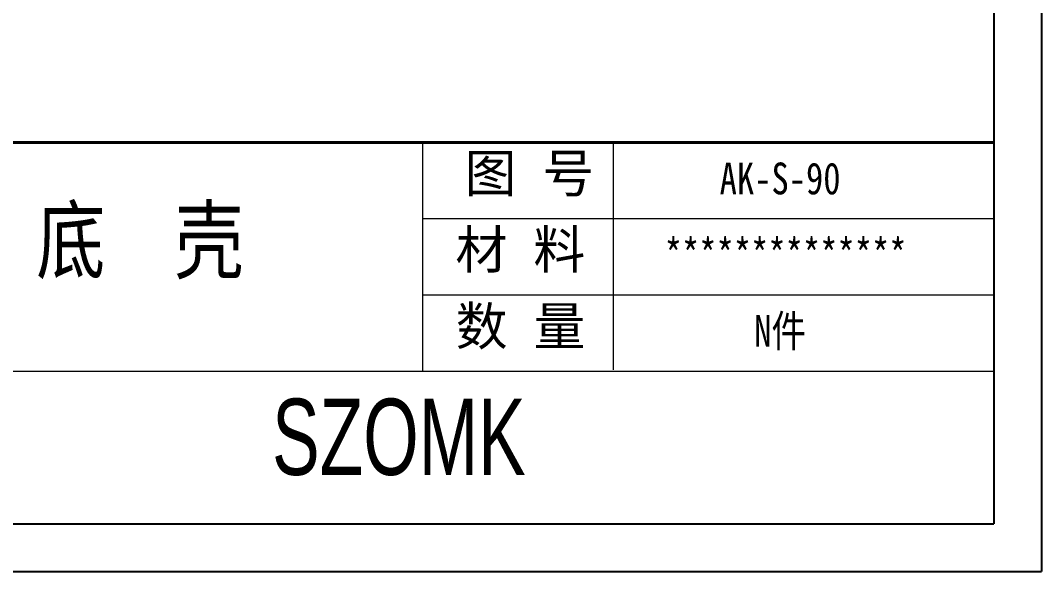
# Model space of a CAD drawing. Header units: inches. Extents: x 3700 to 4563, y 1353 to 2328.
# Drawn here: x 4272.2 to 4375.7, y 1353.2 to 1409 of the extents above; entities that cross this region are included whole.
import ezdxf

# ---------------------------------------------------------------- set-up
doc = ezdxf.new("R2010")
doc.units = ezdxf.units.IN
doc.header["$LTSCALE"] = 0.5
doc.layers.add('文字', color=81, linetype='Continuous')
doc.layers.add('粗实线', color=7, linetype='Continuous', lineweight=30)
doc.layers.add('细实线', color=3, linetype='Continuous', lineweight=9)
doc.styles.get("Standard").update_dxf_attribs({"font": 'txt', "bigfont": 'gbcbig.shx'})
doc.styles.add('宋体', font='', dxfattribs={"width": 0.8, "height": 3.5})
doc.styles.add('长仿宋', font='', dxfattribs={"width": 0.7, "height": 4})
doc.styles.get('宋体').set_extended_font_data('SimSun')
doc.styles.get('长仿宋').set_extended_font_data('SimSun')

msp = doc.modelspace()

# ---------------------------------------------------------------- linework, layer by layer
for p, q in [((4375.745, 1555.962), (4375.745, 1353.172)), ((4370.917, 1551.133), (4370.917, 1358)), ((4096.364, 1358), (4370.917, 1358)), ((4088.942, 1353.172), (4375.745, 1353.172))]:
    msp.add_line(p, q)
at = {"layer": '粗实线', "color": 7, "lineweight": 40}
msp.add_line((4370.917, 1396.627), (4255.037, 1396.627), dxfattribs=at)
at = {"layer": '细实线', "color": 7}
for p, q in [((4312.977, 1396.627), (4312.977, 1373.451)), ((4332.29, 1396.627), (4332.29, 1373.613)), ((4370.917, 1388.901), (4312.977, 1388.901)), ((4370.917, 1381.176), (4312.977, 1381.176)), ((4370.917, 1373.451), (4197.097, 1373.451))]:
    msp.add_line(p, q, dxfattribs=at)

# ---------------------------------------------------------------- texts
at = {"layer": '文字', "color": 0, "attachment_point": 1, "style": '宋体'}
for s, insert, char_height, width in [('{\\H1.111x;AK-S-90}', (4343.099, 1394.609), 2.897, 33.49259), ('底  壳', (4273.79, 1389.957), 6.4378, 82.30472), ('{\\H1.111x;**************}', (4337.527, 1386.883), 2.897, 33.49259), ('{\\H1.111x;N件}', (4346.604, 1379.158), 2.897, 33.49259)]:
    msp.add_mtext(s, dxfattribs=dict(at, insert=insert, char_height=char_height, width=width))
at = {"layer": '粗实线', "insert": (4297.715, 1370.684), "char_height": 7.72534, "width": 86.63202, "attachment_point": 1, "style": '长仿宋'}
msp.add_mtext('{\\fSTXinwei|b0|i0|c134|p2;SZOMK}', dxfattribs=at)
at = {"layer": '细实线', "color": 7, "char_height": 3.86267, "attachment_point": 1}
for s, insert, width in [('{\\fSimSun|b0|i0|c134|p54;图 号}', (4317.225, 1395.454), 19.31334), ('{\\fSimSun|b0|i0|c134|p54;材 料   }', (4316.309, 1387.729), 19.31334), ('{\\fSimSun|b0|i0|c134|p54;数 量}', (4316.328, 1379.965), 17.45203)]:
    msp.add_mtext(s, dxfattribs=dict(at, insert=insert, width=width))

doc.saveas('drawing.dxf')
